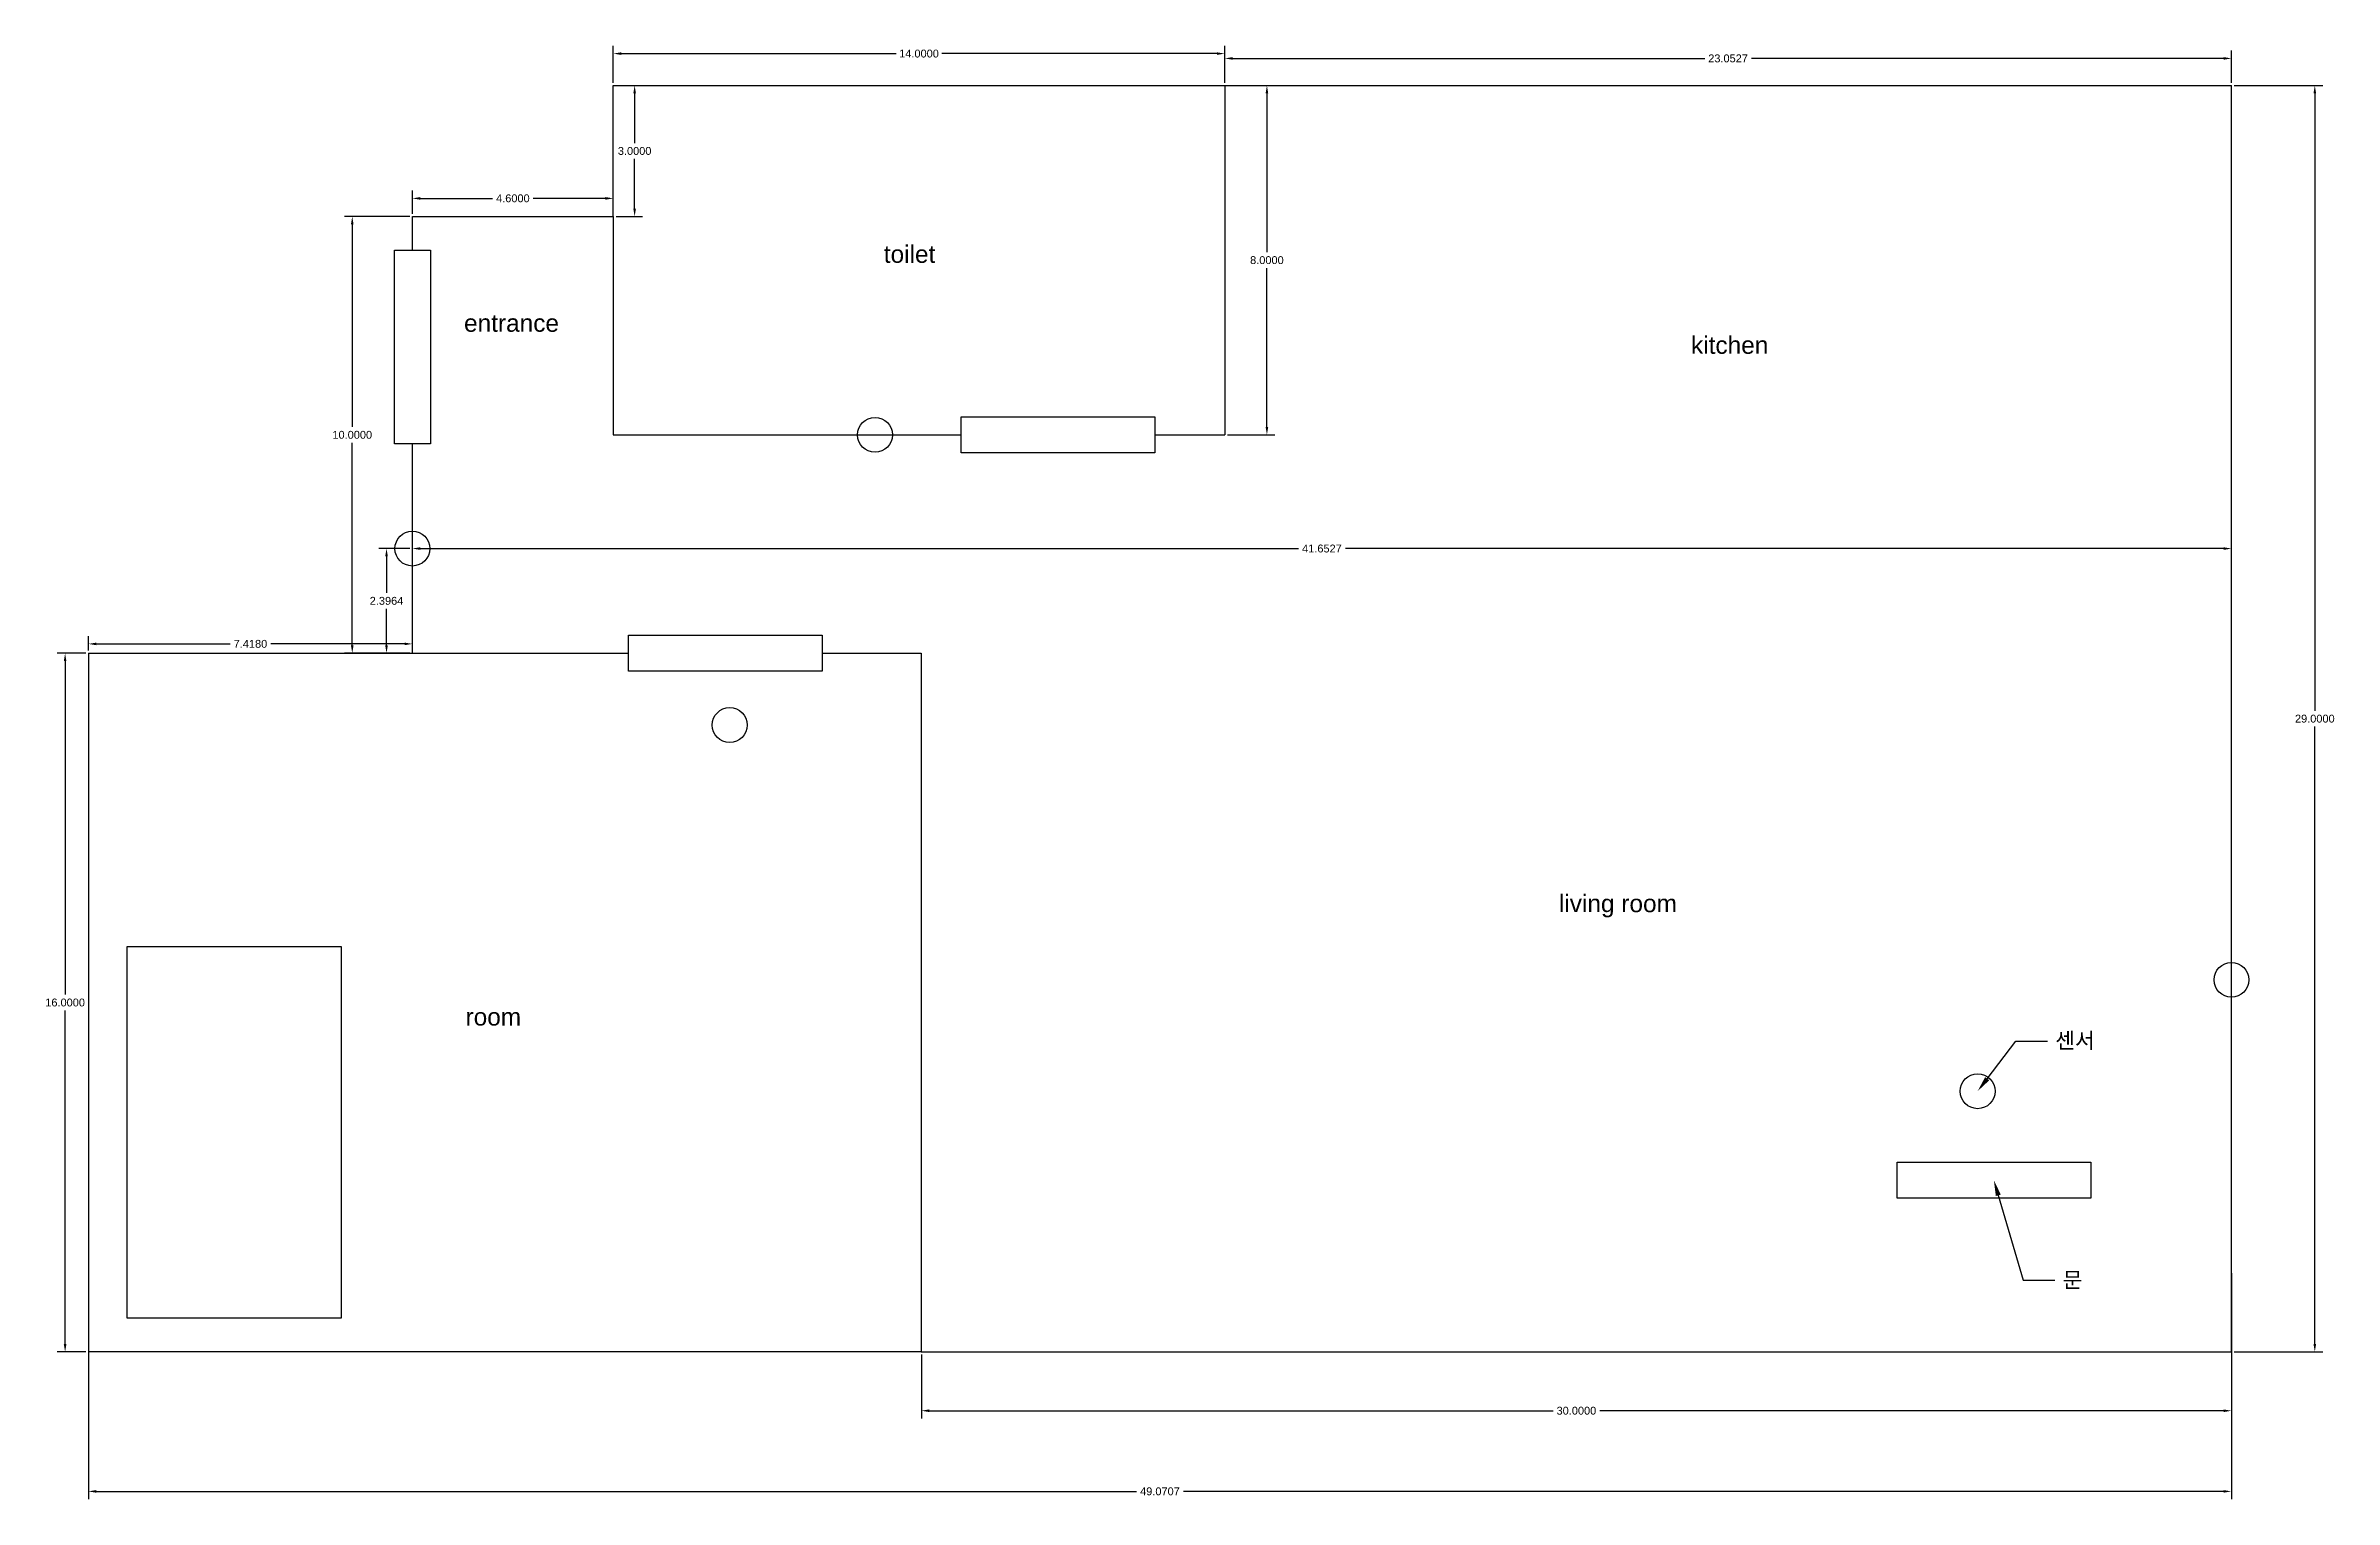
# Model space of a CAD drawing. Header units: inches. Extents: x 13.6 to 66, y 10.7 to 44.
import ezdxf
from ezdxf import colors
from ezdxf.entities.mleader import LeaderData, LeaderLine
from ezdxf.math import Vec2, Vec3

# ---------------------------------------------------------------- set-up
doc = ezdxf.new("R2010")
doc.units = ezdxf.units.IN
doc.header["$MEASUREMENT"] = 0
doc.styles.get("Standard").update_dxf_attribs({"font": 'Arial.ttf'})
doc.dimstyles.get("Standard").update_dxf_attribs({"dimtxt": 0.18, "dimasz": 0.18, "dimexe": 0.18, "dimexo": 0.0625, "dimgap": 0.09, "dimtad": 0, "dimtih": 1, "dimtoh": 1, "dimdec": 4, "dimzin": 0, "dimdsep": 46, "dimtxsty": 'Standard', "dimcen": 0.09, "dimadec": 0, "dimazin": 0, "dimtfac": 1, "dimtdec": 4, "dimtofl": 0, "dimtmove": 0, "dimatfit": 3, "dimfxl": 1, "dimtolj": 1, "dimtzin": 0, "dimarcsym": 0})

# ---------------------------------------------------------------- blocks, each defined once
blk = doc.blocks.new('*D24')
at = {"color": 0, "lineweight": -2, "transparency": 16777216}
for p, q in [((14.579, 15.922), (14.579, 10.747)), ((63.65, 15.922), (63.65, 10.747)), ((14.759, 10.927), (38.577, 10.927)), ((63.47, 10.927), (39.652, 10.927))]:
    blk.add_line(p, q, dxfattribs=at)
at = {"color": 0, "transparency": 16777216}
for points in [[(14.759, 10.957), (14.759, 10.897), (14.579, 10.927)], [(63.47, 10.957), (63.47, 10.897), (63.65, 10.927)]]:
    blk.add_solid(points, dxfattribs=at)
at = {"layer": 'Defpoints', "color": 0, "transparency": 16777216}
for p in [(14.579, 15.984), (63.65, 15.984), (63.65, 10.927)]:
    blk.add_point(p, dxfattribs=at)
at = {"color": 0, "transparency": 16777216, "insert": (39.114, 10.927), "char_height": 0.18, "attachment_point": 5}
blk.add_mtext('\\A1;49.0707', dxfattribs=at)
blk = doc.blocks.new('*D25')
at = {"color": 0, "lineweight": -2, "transparency": 16777216}
for p, q in [((63.712, 43.121), (65.738, 43.121)), ((65.558, 42.941), (65.558, 28.803)), ((65.558, 14.301), (65.558, 28.439)), ((63.712, 14.121), (65.738, 14.121))]:
    blk.add_line(p, q, dxfattribs=at)
at = {"color": 0, "transparency": 16777216}
for points in [[(65.528, 42.941), (65.588, 42.941), (65.558, 43.121)], [(65.528, 14.301), (65.588, 14.301), (65.558, 14.121)]]:
    blk.add_solid(points, dxfattribs=at)
at = {"layer": 'Defpoints', "color": 0, "transparency": 16777216}
for p in [(63.65, 43.121), (65.558, 43.121), (63.65, 14.121)]:
    blk.add_point(p, dxfattribs=at)
at = {"color": 0, "transparency": 16777216, "insert": (65.558, 28.621), "char_height": 0.18, "attachment_point": 5}
blk.add_mtext('\\A1;29.0000', dxfattribs=at)
blk = doc.blocks.new('*D26')
at = {"color": 0, "lineweight": -2, "transparency": 16777216}
for p, q in [((21.997, 32.58), (21.997, 32.697)), ((22.177, 32.517), (42.286, 32.517)), ((63.47, 32.517), (43.361, 32.517)), ((63.65, 32.58), (63.65, 32.697))]:
    blk.add_line(p, q, dxfattribs=at)
at = {"color": 0, "transparency": 16777216}
for points in [[(22.177, 32.547), (22.177, 32.487), (21.997, 32.517)], [(63.47, 32.547), (63.47, 32.487), (63.65, 32.517)]]:
    blk.add_solid(points, dxfattribs=at)
at = {"layer": 'Defpoints', "color": 0, "transparency": 16777216}
for p in [(21.997, 32.517), (63.65, 32.517), (63.65, 32.517)]:
    blk.add_point(p, dxfattribs=at)
at = {"color": 0, "transparency": 16777216, "insert": (42.823, 32.517), "char_height": 0.18, "attachment_point": 5}
blk.add_mtext('\\A1;41.6527', dxfattribs=at)
blk = doc.blocks.new('*D27')
at = {"color": 0, "lineweight": -2, "transparency": 16777216}
for p, q in [((14.517, 30.121), (13.864, 30.121)), ((14.044, 29.941), (14.044, 22.303)), ((14.044, 14.301), (14.044, 21.939)), ((14.517, 14.121), (13.864, 14.121))]:
    blk.add_line(p, q, dxfattribs=at)
at = {"color": 0, "transparency": 16777216}
for points in [[(14.014, 29.941), (14.074, 29.941), (14.044, 30.121)], [(14.014, 14.301), (14.074, 14.301), (14.044, 14.121)]]:
    blk.add_solid(points, dxfattribs=at)
at = {"layer": 'Defpoints', "color": 0, "transparency": 16777216}
for p in [(14.579, 30.121), (14.044, 14.121), (14.579, 14.121)]:
    blk.add_point(p, dxfattribs=at)
at = {"color": 0, "transparency": 16777216, "insert": (14.044, 22.121), "char_height": 0.18, "attachment_point": 5}
blk.add_mtext('\\A1;16.0000', dxfattribs=at)
blk = doc.blocks.new('*D28')
at = {"color": 0, "lineweight": -2, "transparency": 16777216}
for p, q in [((14.579, 30.184), (14.579, 30.514)), ((21.997, 30.184), (21.997, 30.514)), ((14.759, 30.334), (17.825, 30.334)), ((21.817, 30.334), (18.751, 30.334))]:
    blk.add_line(p, q, dxfattribs=at)
at = {"color": 0, "transparency": 16777216}
for points in [[(14.759, 30.364), (14.759, 30.304), (14.579, 30.334)], [(21.817, 30.364), (21.817, 30.304), (21.997, 30.334)]]:
    blk.add_solid(points, dxfattribs=at)
at = {"layer": 'Defpoints', "color": 0, "transparency": 16777216}
for p in [(14.579, 30.121), (21.997, 30.334), (21.997, 30.121)]:
    blk.add_point(p, dxfattribs=at)
at = {"color": 0, "transparency": 16777216, "insert": (18.288, 30.334), "char_height": 0.18, "attachment_point": 5}
blk.add_mtext('\\A1;7.4180', dxfattribs=at)
blk = doc.blocks.new('*D30')
at = {"color": 0, "lineweight": -2, "transparency": 16777216}
for p, q in [((21.935, 40.121), (20.439, 40.121)), ((20.619, 39.941), (20.619, 35.303)), ((20.619, 30.301), (20.619, 34.939)), ((21.935, 30.121), (20.439, 30.121))]:
    blk.add_line(p, q, dxfattribs=at)
at = {"color": 0, "transparency": 16777216}
for points in [[(20.589, 39.941), (20.649, 39.941), (20.619, 40.121)], [(20.589, 30.301), (20.649, 30.301), (20.619, 30.121)]]:
    blk.add_solid(points, dxfattribs=at)
at = {"layer": 'Defpoints', "color": 0, "transparency": 16777216}
for p in [(21.997, 40.121), (20.619, 30.121), (21.997, 30.121)]:
    blk.add_point(p, dxfattribs=at)
at = {"color": 0, "transparency": 16777216, "insert": (20.619, 35.121), "char_height": 0.18, "attachment_point": 5}
blk.add_mtext('\\A1;10.0000', dxfattribs=at)
blk = doc.blocks.new('*D31')
at = {"color": 0, "lineweight": -2, "transparency": 16777216}
for p, q in [((21.997, 40.184), (21.997, 40.716)), ((22.177, 40.536), (23.83, 40.536)), ((26.417, 40.536), (24.764, 40.536)), ((26.597, 40.184), (26.597, 40.716))]:
    blk.add_line(p, q, dxfattribs=at)
at = {"color": 0, "transparency": 16777216}
for points in [[(22.177, 40.566), (22.177, 40.506), (21.997, 40.536)], [(26.417, 40.566), (26.417, 40.506), (26.597, 40.536)]]:
    blk.add_solid(points, dxfattribs=at)
at = {"layer": 'Defpoints', "color": 0, "transparency": 16777216}
for p in [(26.597, 40.536), (21.997, 40.121), (26.597, 40.121)]:
    blk.add_point(p, dxfattribs=at)
at = {"color": 0, "transparency": 16777216, "insert": (24.297, 40.536), "char_height": 0.18, "attachment_point": 5}
blk.add_mtext('\\A1;4.6000', dxfattribs=at)
blk = doc.blocks.new('*D32')
at = {"color": 0, "lineweight": -2, "transparency": 16777216}
for p, q in [((26.597, 43.184), (26.597, 44.031)), ((40.597, 43.184), (40.597, 44.031)), ((26.777, 43.851), (33.072, 43.851)), ((40.417, 43.851), (34.122, 43.851))]:
    blk.add_line(p, q, dxfattribs=at)
at = {"color": 0, "transparency": 16777216}
for points in [[(26.777, 43.881), (26.777, 43.821), (26.597, 43.851)], [(40.417, 43.881), (40.417, 43.821), (40.597, 43.851)]]:
    blk.add_solid(points, dxfattribs=at)
at = {"layer": 'Defpoints', "color": 0, "transparency": 16777216}
for p in [(40.597, 43.851), (26.597, 43.121), (40.597, 43.121)]:
    blk.add_point(p, dxfattribs=at)
at = {"color": 0, "transparency": 16777216, "insert": (33.597, 43.851), "char_height": 0.18, "attachment_point": 5}
blk.add_mtext('\\A1;14.0000', dxfattribs=at)
blk = doc.blocks.new('*D33')
at = {"color": 0, "lineweight": -2, "transparency": 16777216}
for p, q in [((40.597, 43.184), (40.597, 43.921)), ((40.777, 43.741), (51.588, 43.741)), ((63.47, 43.741), (52.658, 43.741)), ((63.65, 43.184), (63.65, 43.921))]:
    blk.add_line(p, q, dxfattribs=at)
at = {"color": 0, "transparency": 16777216}
for points in [[(40.777, 43.771), (40.777, 43.711), (40.597, 43.741)], [(63.47, 43.771), (63.47, 43.711), (63.65, 43.741)]]:
    blk.add_solid(points, dxfattribs=at)
at = {"layer": 'Defpoints', "color": 0, "transparency": 16777216}
for p in [(63.65, 43.741), (40.597, 43.121), (63.65, 43.121)]:
    blk.add_point(p, dxfattribs=at)
at = {"color": 0, "transparency": 16777216, "insert": (52.123, 43.741), "char_height": 0.18, "attachment_point": 5}
blk.add_mtext('\\A1;23.0527', dxfattribs=at)
blk = doc.blocks.new('*D34')
at = {"color": 0, "lineweight": -2, "transparency": 16777216}
for p, q in [((40.66, 43.121), (41.743, 43.121)), ((41.563, 42.941), (41.563, 39.303)), ((41.563, 35.301), (41.563, 38.939)), ((40.66, 35.121), (41.743, 35.121))]:
    blk.add_line(p, q, dxfattribs=at)
at = {"color": 0, "transparency": 16777216}
for points in [[(41.533, 42.941), (41.593, 42.941), (41.563, 43.121)], [(41.533, 35.301), (41.593, 35.301), (41.563, 35.121)]]:
    blk.add_solid(points, dxfattribs=at)
at = {"layer": 'Defpoints', "color": 0, "transparency": 16777216}
for p in [(40.597, 43.121), (40.597, 35.121), (41.563, 35.121)]:
    blk.add_point(p, dxfattribs=at)
at = {"color": 0, "transparency": 16777216, "insert": (41.563, 39.121), "char_height": 0.18, "attachment_point": 5}
blk.add_mtext('\\A1;8.0000', dxfattribs=at)
blk = doc.blocks.new('*D35')
at = {"color": 0, "lineweight": -2, "transparency": 16777216}
for p, q in [((26.66, 43.121), (27.265, 43.121)), ((27.085, 42.941), (27.085, 41.803)), ((27.085, 40.301), (27.085, 41.439)), ((26.66, 40.121), (27.265, 40.121))]:
    blk.add_line(p, q, dxfattribs=at)
at = {"color": 0, "transparency": 16777216}
for points in [[(27.055, 42.941), (27.115, 42.941), (27.085, 43.121)], [(27.055, 40.301), (27.115, 40.301), (27.085, 40.121)]]:
    blk.add_solid(points, dxfattribs=at)
at = {"layer": 'Defpoints', "color": 0, "transparency": 16777216}
for p in [(26.597, 43.121), (27.085, 43.121), (26.597, 40.121)]:
    blk.add_point(p, dxfattribs=at)
at = {"color": 0, "transparency": 16777216, "insert": (27.085, 41.621), "char_height": 0.18, "attachment_point": 5}
blk.add_mtext('\\A1;3.0000', dxfattribs=at)
blk = doc.blocks.new('*D36')
at = {"color": 0, "lineweight": -2, "transparency": 16777216}
for p, q in [((33.65, 14.059), (33.65, 12.594)), ((63.65, 14.059), (63.65, 12.594)), ((33.83, 12.774), (48.117, 12.774)), ((63.47, 12.774), (49.183, 12.774))]:
    blk.add_line(p, q, dxfattribs=at)
at = {"color": 0, "transparency": 16777216}
for points in [[(33.83, 12.804), (33.83, 12.744), (33.65, 12.774)], [(63.47, 12.804), (63.47, 12.744), (63.65, 12.774)]]:
    blk.add_solid(points, dxfattribs=at)
at = {"layer": 'Defpoints', "color": 0, "transparency": 16777216}
for p in [(33.65, 14.121), (63.65, 14.121), (63.65, 12.774)]:
    blk.add_point(p, dxfattribs=at)
at = {"color": 0, "transparency": 16777216, "insert": (48.65, 12.774), "char_height": 0.18, "attachment_point": 5}
blk.add_mtext('\\A1;30.0000', dxfattribs=at)
blk = doc.blocks.new('*D37')
at = {"color": 0, "lineweight": -2, "transparency": 16777216}
for p, q in [((21.935, 32.517), (21.224, 32.517)), ((21.404, 32.337), (21.404, 31.501)), ((21.404, 30.301), (21.404, 31.137)), ((21.935, 30.121), (21.224, 30.121))]:
    blk.add_line(p, q, dxfattribs=at)
at = {"color": 0, "transparency": 16777216}
for points in [[(21.374, 32.337), (21.434, 32.337), (21.404, 32.517)], [(21.374, 30.301), (21.434, 30.301), (21.404, 30.121)]]:
    blk.add_solid(points, dxfattribs=at)
at = {"layer": 'Defpoints', "color": 0, "transparency": 16777216}
for p in [(21.997, 32.517), (21.404, 30.121), (21.997, 30.121)]:
    blk.add_point(p, dxfattribs=at)
at = {"color": 0, "transparency": 16777216, "insert": (21.404, 31.319), "char_height": 0.18, "attachment_point": 5}
blk.add_mtext('\\A1;2.3964', dxfattribs=at)

msp = doc.modelspace()

# ---------------------------------------------------------------- linework, layer by layer
for p, q in [((26.59702, 40.12104), (26.59702, 43.12104)), ((26.59702, 43.12104), (40.59702, 43.12104)), ((40.59702, 43.12104), (40.59702, 35.12104)), ((40.59702, 43.12104), (63.64972, 43.12104)), ((63.64972, 14.12104), (63.64972, 43.12104)), ((21.99702, 40.12104), (26.59702, 40.12104)), ((21.99702, 39.34795), (21.99702, 40.12104)), ((26.59702, 40.12104), (26.59702, 35.12104)), ((26.59702, 35.12104), (34.56081, 35.12104)), ((38.99498, 35.12104), (40.59702, 35.12104)), ((21.99702, 30.12104), (21.99702, 34.91379)), ((14.57903, 30.12104), (26.94407, 30.12104)), ((14.57903, 30.12104), (14.57903, 14.12104)), ((31.37823, 30.12104), (33.64972, 30.12104)), ((33.64972, 30.12104), (33.64972, 14.12104)), ((33.64972, 14.12104), (14.57903, 14.12104)), ((33.64972, 14.12104), (63.64972, 14.12104))]:
    msp.add_line(p, q)
for points in [[(21.58594, 34.91379), (21.58594, 39.34795), (22.4081, 39.34795), (22.4081, 34.91379)], [(34.56081, 35.53212), (38.99498, 35.53212), (38.99498, 34.70996), (34.56081, 34.70996)], [(26.94407, 30.53212), (31.37823, 30.53212), (31.37823, 29.70996), (26.94407, 29.70996)], [(15.46436, 23.40316), (20.36339, 23.40316), (20.36339, 14.89558), (15.46436, 14.89558)], [(55.99191, 18.46393), (60.42607, 18.46393), (60.42607, 17.64177), (55.99191, 17.64177)]]:
    msp.add_lwpolyline(points, close=True)
for centre in [(32.58936, 35.12104), (21.99702, 32.51741), (29.26201, 28.47465), (63.64972, 22.64112), (57.83702, 20.09105)]:
    msp.add_circle(centre, 0.4)

# ---------------------------------------------------------------- texts
at = {"char_height": 0.4, "attachment_point": 1}
for s, width, insert in [('toilet', 3.7304039, (32.79046, 39.46004)), ('entrance', 1.2770751, (23.17879, 37.88109)), ('kitchen', 4.3353341, (51.27445, 37.37716)), ('{\\fArial Unicode MS|b0|i0|c0|p0;living room}', 11.0231752, (48.24979, 24.59096)), ('room', 3.0246517, (23.2129, 21.99433))]:
    msp.add_mtext_dynamic_manual_height_columns(s, width=width, gutter_width=2, heights=[0], dxfattribs=dict(at, insert=insert))

# ---------------------------------------------------------------- dimensions: what is measured, and where the dimension line sits
for base, p1, p2, picture, middle in [((40.59702, 43.85074), (26.59702, 43.12104), (40.59702, 43.12104), '*D32', (33.59702, 43.85074)), ((63.64972, 43.74083), (40.59702, 43.12104), (63.64972, 43.12104), '*D33', (52.12337, 43.74083)), ((26.59702, 40.5355), (21.99702, 40.12104), (26.59702, 40.12104), '*D31', (24.29702, 40.5355)), ((63.64972, 32.51741), (21.99702, 32.51741), (63.64972, 32.51741), '*D26', (42.82337, 32.51741)), ((21.99702, 30.33435), (14.57903, 30.12104), (21.99702, 30.12104), '*D28', (18.28802, 30.33435)), ((63.64972, 10.92736), (14.57903, 15.98448), (63.64972, 15.98448), '*D24', (39.11437, 10.92736)), ((63.64972, 12.77355), (33.64972, 14.12104), (63.64972, 14.12104), '*D36', (48.64972, 12.77355))]:
    dim = msp.add_linear_dim(base=base, p1=p1, p2=p2, dimstyle='Standard')
    dim.commit()
    dim.dimension.update_dxf_attribs({"geometry": picture, "text_midpoint": middle})
for base, p1, p2, picture, middle in [((27.08474, 43.12104), (26.59702, 40.12104), (26.59702, 43.12104), '*D35', (27.08474, 41.62104)), ((41.56339, 35.12104), (40.59702, 43.12104), (40.59702, 35.12104), '*D34', (41.56339, 39.12104)), ((65.55815, 43.12104), (63.64972, 14.12104), (63.64972, 43.12104), '*D25', (65.55815, 28.62104)), ((20.61852, 30.12104), (21.99702, 40.12104), (21.99702, 30.12104), '*D30', (20.61852, 35.12104)), ((21.40396, 30.12104), (21.99702, 32.51741), (21.99702, 30.12104), '*D37', (21.40396, 31.31923)), ((14.04411, 14.12104), (14.57903, 30.12104), (14.57903, 14.12104), '*D27', (14.04411, 22.12104))]:
    dim = msp.add_linear_dim(base=base, p1=p1, p2=p2, angle=90, dimstyle='Standard')
    dim.commit()
    dim.dimension.update_dxf_attribs({"geometry": picture, "text_midpoint": middle})

# ---------------------------------------------------------------- leaders
ml = msp.add_multileader_mtext('Standard')
ml.set_content('{\\fArial Unicode MS|b0|i0|c129|p0;센서}', color=256)
ml.set_leader_properties()
ml.build(insert=Vec2(0, 0))
ml.multileader.update_dxf_attribs({"dogleg_length": 0.36, "arrow_head_size": 0.36})
ctx = ml.context
ctx.base_point, ctx.char_height, ctx.arrow_head_size, ctx.landing_gap_size, ctx.plane_origin = Vec3(59.43409, 21.23641), 0.36, 0.36, 0.18, Vec3(57.83702, 20.09105)
notes = []
notes.append((ctx, [(0, (1, 1, 0), (58.71409, 21.23641), (1, 0), 0.72, [(0, [(57.83702, 20.09105)], 0, [])])]))
ctx.mtext.insert, ctx.mtext.flow_direction = Vec3(59.61409, 21.43397), 5
ml = msp.add_multileader_mtext('Standard')
ml.set_content('{\\fArial Unicode MS|b0|i0|c129|p0;문}', color=256)
ml.set_leader_properties()
ml.build(insert=Vec2(0, 0))
ml.multileader.update_dxf_attribs({"dogleg_length": 0.36, "arrow_head_size": 0.36})
ctx = ml.context
ctx.base_point, ctx.char_height, ctx.arrow_head_size, ctx.landing_gap_size, ctx.plane_origin = Vec3(59.60213, 15.76047), 0.36, 0.36, 0.18, Vec3(58.20899, 18.05285)
notes.append((ctx, [(0, (1, 1, 0), (58.88213, 15.76047), (1, 0), 0.72, [(0, [(58.20899, 18.05285)], 0, [])])]))
ctx.mtext.insert, ctx.mtext.flow_direction = Vec3(59.78213, 15.95201), 5
for ctx, leaders in notes:
    for number, flags, end, landing, length, lines in leaders:
        leader = LeaderData()
        leader.index, (leader.has_last_leader_line, leader.has_dogleg_vector, leader.attachment_direction) = number, flags
        leader.last_leader_point, leader.dogleg_vector, leader.dogleg_length = Vec3(end), Vec3(landing), length
        for number, points, colour, breaks in lines:
            line = LeaderLine()
            line.index, line.vertices, line.color, line.breaks = number, Vec3.list(points), colors.encode_raw_color(colour), breaks
            leader.lines.append(line)
        ctx.leaders.append(leader)

doc.saveas('drawing.dxf')
